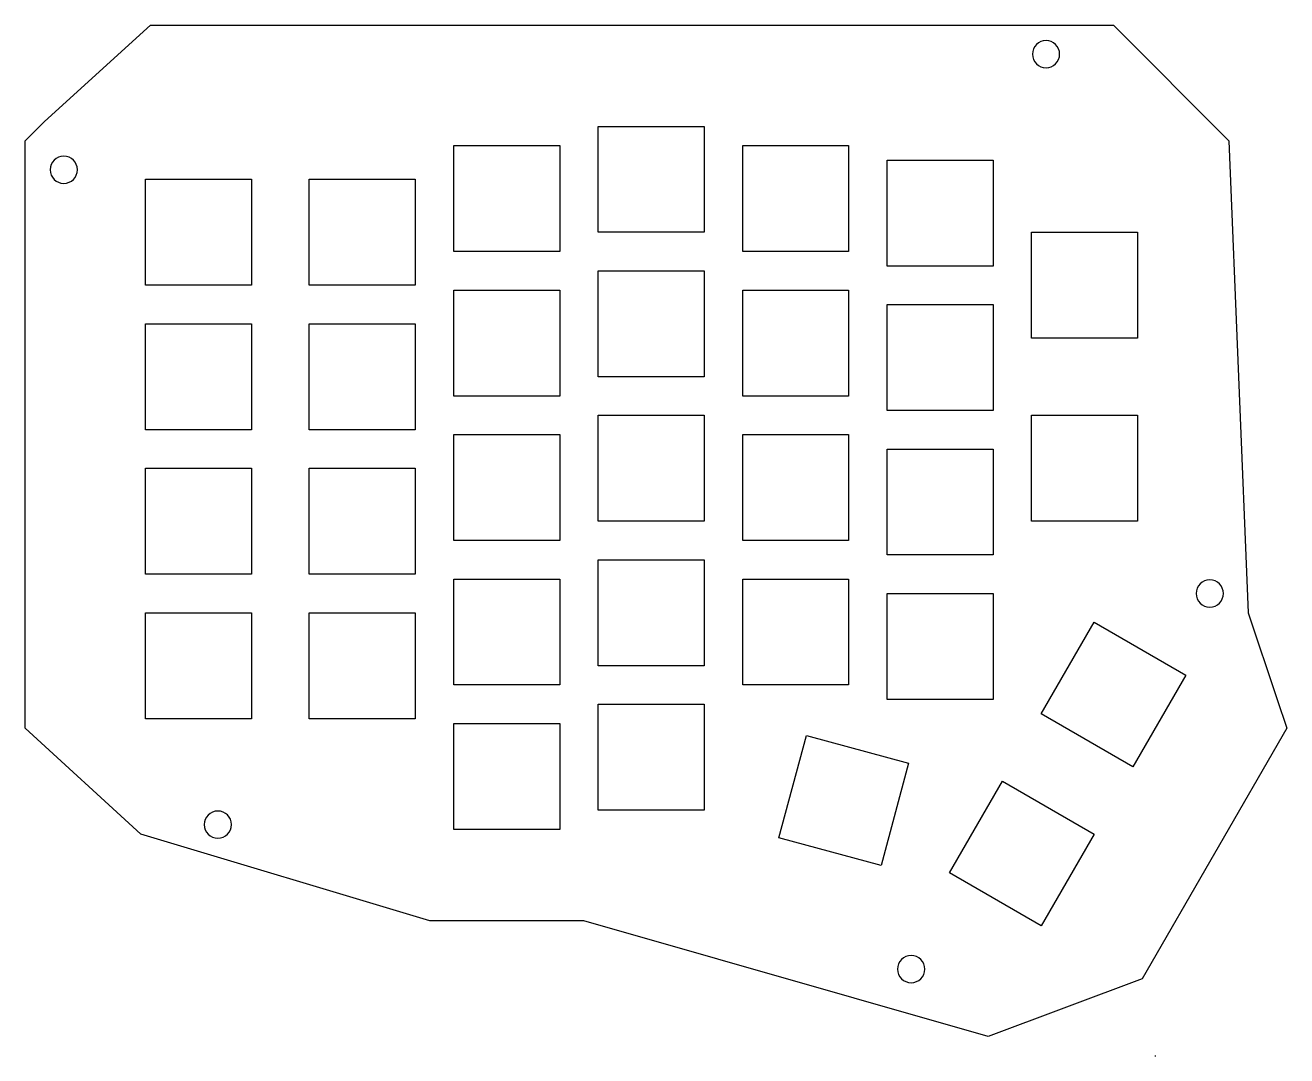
# Model space of a CAD drawing. Header units: millimetres. Extents: x 2700 to 9250, y -6900 to -1550.
import ezdxf

# ---------------------------------------------------------------- set-up
doc = ezdxf.new("R2010")
doc.units = ezdxf.units.MM

msp = doc.modelspace()

# ---------------------------------------------------------------- linework, layer by layer
for points in [[(8349.98, -1550), (8949.98, -2150), (9049.98, -4599.99), (9199.98, -5049.99), (9249.98, -5199.99), (8499.98, -6499.99), (7699.98, -6799.99), (5599.99, -6199.99), (4799.99, -6199.99), (3299.99, -5749.99), (2699.99, -5199.99), (2699.99, -2150), (2799.99, -2050), (3349.99, -1550), (3949.99, -1550), (8349.98, -1550)], [(5674.99, -2624.99), (5674.99, -2075), (6224.99, -2075), (6224.99, -2624.99), (5674.99, -2624.99)], [(4924.99, -2724.99), (4924.99, -2175), (5474.99, -2175), (5474.99, -2724.99), (4924.99, -2724.99)], [(6424.99, -2724.99), (6424.99, -2175), (6974.99, -2175), (6974.99, -2724.99), (6424.99, -2724.99)], [(7174.99, -2799.99), (7174.99, -2250), (7724.98, -2250), (7724.98, -2799.99), (7174.99, -2799.99)], [(3324.99, -2899.99), (3324.99, -2350), (3874.99, -2350), (3874.99, -2899.99), (3324.99, -2899.99)], [(4174.99, -2899.99), (4174.99, -2350), (4724.99, -2350), (4724.99, -2899.99), (4174.99, -2899.99)], [(7924.98, -3174.99), (7924.98, -2624.99), (8474.98, -2624.99), (8474.98, -3174.99), (7924.98, -3174.99)], [(6224.99, -2824.99), (6224.99, -3374.99), (5674.99, -3374.99), (5674.99, -2824.99), (6224.99, -2824.99)], [(5474.99, -2924.99), (5474.99, -3474.99), (4924.99, -3474.99), (4924.99, -2924.99), (5474.99, -2924.99)], [(6974.99, -2924.99), (6974.99, -3474.99), (6424.99, -3474.99), (6424.99, -2924.99), (6974.99, -2924.99)], [(7724.98, -2999.99), (7724.98, -3549.99), (7174.99, -3549.99), (7174.99, -2999.99), (7724.98, -2999.99)], [(3874.99, -3099.99), (3874.99, -3649.99), (3324.99, -3649.99), (3324.99, -3099.99), (3874.99, -3099.99)], [(4724.99, -3099.99), (4724.99, -3649.99), (4174.99, -3649.99), (4174.99, -3099.99), (4724.99, -3099.99)], [(6224.99, -3574.99), (6224.99, -4124.99), (5674.99, -4124.99), (5674.99, -3574.99), (6224.99, -3574.99)], [(8474.98, -4124.99), (7924.98, -4124.99), (7924.98, -3574.99), (8474.98, -3574.99), (8474.98, -4124.99)], [(5474.99, -3674.99), (5474.99, -4224.99), (4924.99, -4224.99), (4924.99, -3674.99), (5474.99, -3674.99)], [(6974.99, -3674.99), (6974.99, -4224.99), (6424.99, -4224.99), (6424.99, -3674.99), (6974.99, -3674.99)], [(7724.98, -3749.99), (7724.98, -4299.99), (7174.99, -4299.99), (7174.99, -3749.99), (7724.98, -3749.99)], [(3874.99, -3849.99), (3874.99, -4399.99), (3324.99, -4399.99), (3324.99, -3849.99), (3874.99, -3849.99)], [(4724.99, -3849.99), (4724.99, -4399.99), (4174.99, -4399.99), (4174.99, -3849.99), (4724.99, -3849.99)], [(6224.99, -4324.99), (6224.99, -4874.99), (5674.99, -4874.99), (5674.99, -4324.99), (6224.99, -4324.99)], [(5474.99, -4424.99), (5474.99, -4974.99), (4924.99, -4974.99), (4924.99, -4424.99), (5474.99, -4424.99)], [(6974.99, -4424.99), (6974.99, -4974.99), (6424.99, -4974.99), (6424.99, -4424.99), (6974.99, -4424.99)], [(7724.98, -4499.99), (7724.98, -5049.99), (7174.99, -5049.99), (7174.99, -4499.99), (7724.98, -4499.99)], [(3874.99, -4599.99), (3874.99, -5149.99), (3324.99, -5149.99), (3324.99, -4599.99), (3874.99, -4599.99)], [(4724.99, -4599.99), (4724.99, -5149.99), (4174.99, -5149.99), (4174.99, -4599.99), (4724.99, -4599.99)], [(8725.64, -4924.33), (8450.64, -5400.65), (7974.33, -5125.65), (8249.33, -4649.33), (8725.64, -4924.33)], [(6224.99, -5074.99), (6224.99, -5624.99), (5674.99, -5624.99), (5674.99, -5074.99), (6224.99, -5074.99)], [(5474.99, -5174.99), (5474.99, -5724.99), (4924.99, -5724.99), (4924.99, -5174.99), (5474.99, -5174.99)], [(7286.79, -5380.53), (7144.44, -5911.79), (6613.18, -5769.44), (6755.53, -5238.18), (7286.79, -5380.53)], [(7975.64, -6225.64), (7499.33, -5950.65), (7774.33, -5474.33), (8250.64, -5749.33), (7975.64, -6225.64)]]:
    msp.add_lwpolyline(points, close=True)
msp.add_lwpolyline([(8564.98, -6899.99), (8569.98, -6899.99)])
for centre in [(7999.98, -1700.085), (2899.99, -2300.085), (8849.98, -4500.075), (3699.99, -5700.075), (7299.99, -6450.075)]:
    msp.add_arc(centre, 70.71, 0.0688749, 359.9311251)

doc.saveas('drawing.dxf')
